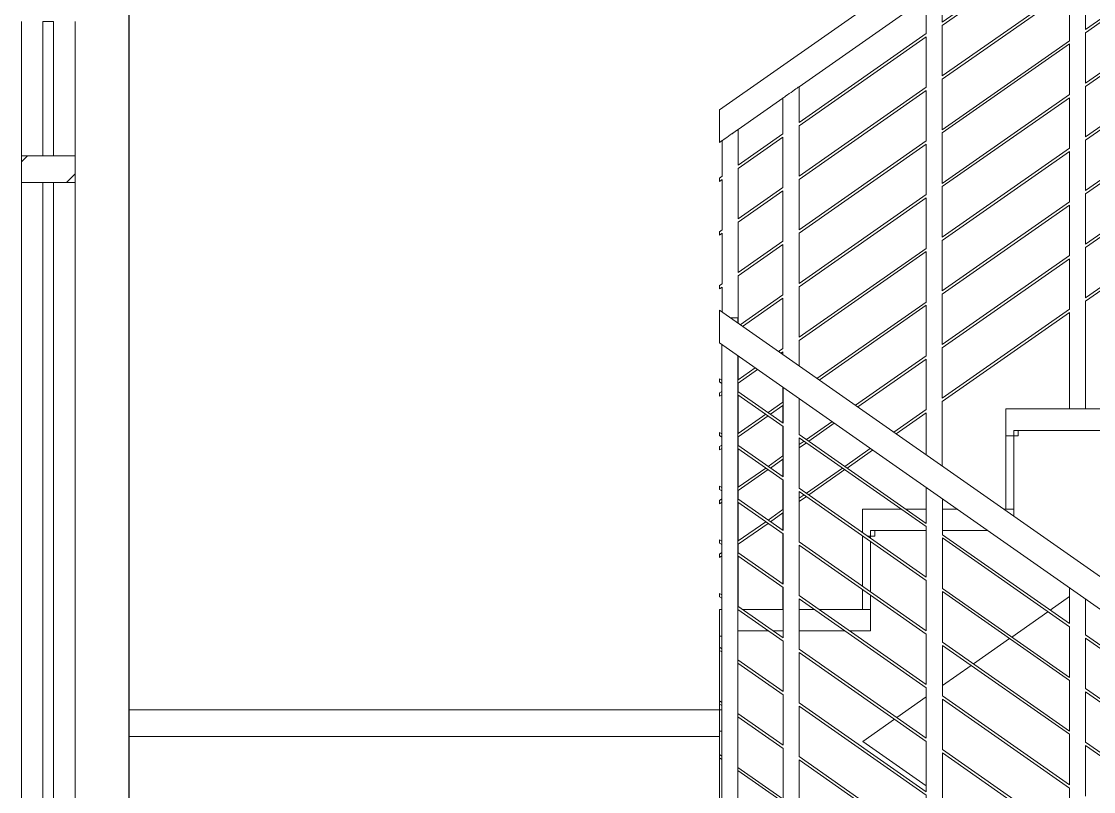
# Model space of a CAD drawing. Header units: metres. Extents: x 42 to 294, y -52 to 32.
# Drawn here: x 231.833 to 233.829, y 7.075 to 8.509 of the extents above; entities that cross this region are included whole.
import ezdxf

# ---------------------------------------------------------------- set-up
doc = ezdxf.new("R2010")
doc.units = ezdxf.units.M
doc.header["$LTSCALE"] = 0.15
for name, color, linetype, lineweight in [('A-FLORHRM', 1, 'Continuous', 9), ('A-FLORSTM', 2, 'Continuous', 9), ('A-WALL', 2, 'Continuous', 30), ('A-WALLCWM', 6, 'Continuous', 9)]:
    doc.layers.add(name, color=color, linetype=linetype, lineweight=lineweight)

# ---------------------------------------------------------------- blocks, each defined once
blk = doc.blocks.new('Escalera - Escaleras-80-Sección  1')
at = {"layer": 'A-FLORSTM'}
for p, q in [((0.1342, 8.2533), (-0.1475, 8.2533)), ((-0.1475, 8.2533), (-0.1475, 8.2033)), ((-0.1325, 8.2133), (-0.1325, 8.0535)), ((-0.1325, 8.2133), (0.1342, 8.2133)), ((0.1342, 8.2133), (-0.1245, 8.2133)), ((-0.1245, 8.2033), (-0.1245, 8.2133)), ((-0.1475, 8.2033), (-0.1475, 8.0667)), ((-0.1325, 8.2033), (-0.1475, 8.2033)), ((-0.1475, 8.2033), (-0.1245, 8.2033)), ((-0.1325, 8.0667), (-0.1325, 8.2033)), ((-0.3421, 8.0667), (-0.4142, 8.0667)), ((-0.4142, 8.0667), (-0.4142, 8.0232)), ((-0.2956, 8.0667), (-0.3334, 8.0667)), ((-0.2385, 8.0667), (-0.2656, 8.0667)), ((-0.1325, 8.0667), (-0.1513, 8.0667)), ((-0.1475, 8.0667), (-0.1325, 8.0667)), ((-0.1325, 8.0667), (-0.1325, 8.0535)), ((-0.3992, 8.0267), (-0.3992, 8.0127)), ((-0.3992, 8.0267), (-0.2956, 8.0267)), ((-0.2956, 8.0267), (-0.3912, 8.0267)), ((-0.3912, 8.0167), (-0.3912, 8.0267)), ((-0.1814, 8.0267), (-0.2656, 8.0267)), ((-0.2656, 8.0267), (-0.1814, 8.0267)), ((-0.4142, 8.0171), (-0.4142, 8.0167)), ((-0.4142, 8.0167), (-0.4142, 7.9232)), ((-0.4136, 8.0167), (-0.4142, 8.0167)), ((-0.4142, 8.0167), (-0.4136, 8.0167)), ((-0.3992, 8.0167), (-0.4048, 8.0167)), ((-0.4048, 8.0167), (-0.3912, 8.0167)), ((-0.3992, 8.0127), (-0.3992, 8.0167)), ((-0.3992, 7.9127), (-0.3992, 8.0066)), ((-0.3992, 8.0066), (-0.3992, 7.9127)), ((-0.4142, 7.9171), (-0.4142, 7.88)), ((-0.3992, 7.88), (-0.3992, 7.9066)), ((-0.3992, 7.9066), (-0.3992, 7.84)), ((-0.0648, 7.8786), (-0.0289, 7.9038)), ((-0.6766, 7.88), (-0.6807, 7.88)), ((-0.6807, 7.88), (-0.6807, 7.83)), ((-0.5623, 7.88), (-0.6382, 7.88)), ((-0.504, 7.88), (-0.5323, 7.88)), ((-0.3992, 7.88), (-0.4953, 7.88)), ((-0.4142, 7.88), (-0.3992, 7.88)), ((-0.3992, 7.88), (-0.3992, 7.84)), ((-0.1362, 7.8286), (-0.0692, 7.8756)), ((-0.6807, 7.83), (-0.6807, 7.8067)), ((-0.6766, 7.83), (-0.6807, 7.83)), ((-0.6807, 7.83), (-0.6766, 7.83)), ((-0.5897, 7.84), (-0.6466, 7.84)), ((-0.6466, 7.84), (-0.5897, 7.84)), ((-0.5623, 7.84), (-0.581, 7.84)), ((-0.581, 7.84), (-0.5623, 7.84)), ((-0.4469, 7.84), (-0.5323, 7.84)), ((-0.5323, 7.84), (-0.4469, 7.84)), ((-0.3992, 7.84), (-0.4382, 7.84)), ((-0.4382, 7.84), (-0.3992, 7.84)), ((-0.2077, 7.7786), (-0.1406, 7.8256)), ((-0.6807, 7.8036), (-0.6807, 7.7067)), ((-0.2656, 7.7381), (-0.212, 7.7756)), ((-0.3505, 7.6786), (-0.2956, 7.7171)), ((-0.6807, 7.6933), (-1.7807, 7.6933)), ((-0.6807, 7.7036), (-0.6807, 7.6933)), ((-0.6807, 7.6933), (-0.6766, 7.6933)), ((-0.6807, 7.6933), (-0.6807, 7.6533)), ((-0.6807, 7.6933), (-0.6766, 7.6933)), ((-0.414, 7.6342), (-0.3549, 7.6756)), ((-0.6766, 7.6533), (-0.6807, 7.6533)), ((-0.6807, 7.6533), (-0.6807, 7.6067)), ((-0.6807, 7.6533), (-0.6766, 7.6533)), ((-0.6807, 7.6433), (-1.7807, 7.6433)), ((-0.6807, 7.6433), (-1.7807, 7.6433)), ((-0.2956, 7.5513), (-0.414, 7.6342)), ((-0.6807, 7.6036), (-0.6807, 7.5067))]:
    blk.add_line(p, q, dxfattribs=at)
blk = doc.blocks.new('Barandilla - 30 mm-3-Sección  1')
at = {"layer": 'A-FLORHRM'}
for p, q in [((-0.5325, 11.6533), (-0.5325, 11.5868)), ((-0.5625, 11.5658), (-0.5625, 11.6323)), ((-0.5325, 11.5807), (-0.5325, 11.4868)), ((-0.5625, 11.4658), (-0.5625, 11.5597)), ((-0.5325, 11.4807), (-0.5325, 11.3868)), ((-0.5625, 11.3658), (-0.5625, 11.4597)), ((-0.5325, 11.3807), (-0.5325, 11.2868)), ((-0.5625, 11.2658), (-0.5625, 11.3597)), ((-0.5325, 11.2807), (-0.5325, 11.1868)), ((-0.5625, 11.1658), (-0.5625, 11.2597)), ((-0.5325, 11.1807), (-0.5325, 11.1335)), ((-0.5625, 11.1545), (-0.5625, 11.1597)), ((-0.5625, 11.0658), (-0.5625, 11.0935)), ((-0.5625, 11.027), (-0.5625, 11.0597)), ((-0.5625, 10.9658), (-0.5625, 11.0209)), ((-0.5625, 10.927), (-0.5625, 10.9597)), ((-0.5625, 10.8658), (-0.5625, 10.9209)), ((-0.5625, 10.827), (-0.5625, 10.8597)), ((-0.5625, 10.727), (-0.5625, 10.8209)), ((-0.5625, 10.68), (-0.5625, 10.7209))]:
    blk.add_line(p, q, dxfattribs=at)
for points in [[(-0.5625, 11.6323), (-0.5621, 11.6326), (-0.561, 11.6333), (-0.5592, 11.6346), (-0.5569, 11.6363), (-0.554, 11.6382), (-0.5508, 11.6405), (-0.5475, 11.6428)], [(-0.5475, 11.6428), (-0.5442, 11.6451), (-0.541, 11.6474), (-0.5382, 11.6494), (-0.5358, 11.651), (-0.534, 11.6523), (-0.5329, 11.653), (-0.5325, 11.6533)]]:
    blk.add_lwpolyline(points, dxfattribs=at)
blk = doc.blocks.new('Barandilla - 30 mm-4-Sección  1')
at = {"layer": 'A-FLORHRM'}
for p, q in [((-0.2658, 11.84), (-0.2658, 11.7734)), ((-0.2958, 11.7524), (-0.2958, 11.819)), ((-0.2658, 11.7673), (-0.2658, 11.6734)), ((-0.2958, 11.6524), (-0.2958, 11.7463)), ((-0.2658, 11.6673), (-0.2658, 11.5734)), ((-0.2958, 11.5524), (-0.2958, 11.6463)), ((-0.2658, 11.5673), (-0.2658, 11.4734)), ((-0.2958, 11.4524), (-0.2958, 11.5463)), ((-0.2658, 11.4673), (-0.2658, 11.3734)), ((-0.2958, 11.3524), (-0.2958, 11.4463)), ((-0.2658, 11.3673), (-0.2658, 11.2734)), ((-0.2958, 11.2524), (-0.2958, 11.3463)), ((-0.2658, 11.2673), (-0.2658, 11.1734)), ((-0.2958, 11.1524), (-0.2958, 11.2463)), ((-0.2658, 11.1673), (-0.2658, 11.0734)), ((-0.2958, 11.0524), (-0.2958, 11.1463)), ((-0.2658, 11.0673), (-0.2658, 10.9468)), ((-0.2958, 10.9678), (-0.2958, 11.0463)), ((-0.2958, 10.8667), (-0.2958, 10.9068))]:
    blk.add_line(p, q, dxfattribs=at)
for points in [[(-0.2808, 11.8295), (-0.2775, 11.8318), (-0.2743, 11.834), (-0.2715, 11.836), (-0.2691, 11.8377), (-0.2673, 11.8389), (-0.2662, 11.8397), (-0.2658, 11.84)], [(-0.2958, 11.819), (-0.2954, 11.8192), (-0.2943, 11.82), (-0.2925, 11.8213), (-0.2902, 11.8229), (-0.2873, 11.8249), (-0.2841, 11.8271), (-0.2808, 11.8295)]]:
    blk.add_lwpolyline(points, dxfattribs=at)
blk = doc.blocks.new('Barandilla - 30 mm-5-Sección  1')
at = {"layer": 'A-FLORHRM'}
for p, q in [((0.0009, 12.0266), (0.0009, 11.9601)), ((-0.0291, 11.9391), (-0.0291, 12.0056)), ((0.0009, 11.954), (0.0009, 11.8601)), ((-0.0291, 11.8391), (-0.0291, 11.933)), ((0.0009, 11.854), (0.0009, 11.7601)), ((-0.0291, 11.7391), (-0.0291, 11.833)), ((0.0009, 11.754), (0.0009, 11.6601)), ((-0.0291, 11.6391), (-0.0291, 11.733)), ((0.0009, 11.654), (0.0009, 11.5601)), ((-0.0291, 11.5391), (-0.0291, 11.633)), ((0.0009, 11.554), (0.0009, 11.4601)), ((-0.0291, 11.4391), (-0.0291, 11.533)), ((0.0009, 11.454), (0.0009, 11.3601)), ((-0.0291, 11.3391), (-0.0291, 11.433)), ((0.0009, 11.354), (0.0009, 11.2601)), ((-0.0291, 11.2391), (-0.0291, 11.333)), ((0.0009, 11.254), (0.0009, 11.0533)), ((-0.0291, 11.0533), (-0.0291, 11.233))]:
    blk.add_line(p, q, dxfattribs=at)
for points in [[(-0.0141, 12.0161), (-0.0108, 12.0185), (-0.0076, 12.0207), (-0.0048, 12.0227), (-0.0024, 12.0243), (-0.0006, 12.0256), (0.0005, 12.0264), (0.0009, 12.0266)], [(-0.0291, 12.0056), (-0.0287, 12.0059), (-0.0276, 12.0067), (-0.0258, 12.0079), (-0.0235, 12.0096), (-0.0206, 12.0116), (-0.0174, 12.0138), (-0.0141, 12.0161)]]:
    blk.add_lwpolyline(points, dxfattribs=at)
blk = doc.blocks.new('Barandilla - 30 mm-9-Sección  1')
at = {"layer": 'A-FLORHRM'}
for p, q in [((-0.6457, 11.574), (-0.6457, 11.5076)), ((-0.6757, 11.4866), (-0.6757, 11.553)), ((-0.6457, 11.5014), (-0.6457, 11.4076)), ((-0.6757, 11.3866), (-0.6757, 11.4804)), ((-0.6457, 11.4014), (-0.6457, 11.3076)), ((-0.6757, 11.2866), (-0.6757, 11.3804)), ((-0.6457, 11.3014), (-0.6457, 11.2127)), ((-0.6757, 11.2337), (-0.6757, 11.2804)), ((-0.6457, 11.1517), (-0.6457, 11.1076)), ((-0.6457, 11.1014), (-0.6457, 11.0852)), ((-0.6457, 11.0791), (-0.6457, 11.0076)), ((-0.6457, 11.0014), (-0.6457, 10.9852)), ((-0.6457, 10.9791), (-0.6457, 10.9076)), ((-0.6457, 10.9014), (-0.6457, 10.8852)), ((-0.6457, 10.8791), (-0.6457, 10.8076)), ((-0.6457, 10.8014), (-0.6457, 10.7852)), ((-0.6457, 10.7791), (-0.6457, 10.6852))]:
    blk.add_line(p, q, dxfattribs=at)
for points in [[(-0.6757, 11.553), (-0.6753, 11.5532), (-0.6742, 11.554), (-0.6724, 11.5553), (-0.67, 11.5569), (-0.6672, 11.5589), (-0.664, 11.5611), (-0.6607, 11.5635)], [(-0.6607, 11.5635), (-0.6573, 11.5658), (-0.6541, 11.568), (-0.6513, 11.57), (-0.6489, 11.5717), (-0.6471, 11.5729), (-0.646, 11.5737), (-0.6457, 11.574)]]:
    blk.add_lwpolyline(points, dxfattribs=at)
blk = doc.blocks.new('Barandilla - Barandilla-81-Sección  1')
at = {"layer": 'A-FLORHRM'}
for p, q in [((0.0791, 9.3424), (-0.6807, 8.8105)), ((-0.0291, 9.1391), (-0.2658, 8.9734)), ((-0.2658, 8.9673), (-0.0291, 9.133)), ((0.2376, 9.1258), (0.0009, 8.9601)), ((0.0009, 8.954), (0.2376, 9.1197)), ((-0.0291, 9.0391), (-0.2658, 8.8734)), ((-0.2658, 8.8673), (-0.0291, 9.033)), ((0.2376, 9.0258), (0.0009, 8.8601)), ((-0.5325, 8.8532), (-0.2958, 9.0189)), ((0.0009, 8.854), (0.2376, 9.0197)), ((-0.2958, 8.9524), (-0.5325, 8.7868)), ((-0.5325, 8.7807), (-0.2958, 8.9463)), ((-0.0291, 8.9391), (-0.2658, 8.7734)), ((-0.2658, 8.7673), (-0.0291, 8.933)), ((0.2376, 8.9258), (0.0009, 8.7601)), ((0.0009, 8.754), (0.2376, 8.9197)), ((-0.2958, 8.8524), (-0.5325, 8.6868)), ((-0.5325, 8.6807), (-0.2958, 8.8463)), ((-0.6458, 8.7739), (-0.5625, 8.8322)), ((-0.0291, 8.8391), (-0.2658, 8.6734)), ((-0.2658, 8.6673), (-0.0291, 8.833)), ((0.2376, 8.8258), (0.0009, 8.6601)), ((0.0009, 8.654), (0.2376, 8.8197)), ((-0.6607, 8.7635), (-0.6571, 8.766)), ((-0.6571, 8.766), (-0.6537, 8.7684)), ((-0.6537, 8.7684), (-0.6507, 8.7704)), ((-0.6507, 8.7704), (-0.6483, 8.7721)), ((-0.6483, 8.7721), (-0.6466, 8.7733)), ((-0.6466, 8.7733), (-0.6458, 8.7739)), ((-0.5625, 8.7658), (-0.6457, 8.7076)), ((-0.6807, 8.7495), (-0.6757, 8.753)), ((-0.6457, 8.7014), (-0.5625, 8.7597)), ((-0.2958, 8.7524), (-0.5325, 8.5868)), ((-0.5325, 8.5807), (-0.2958, 8.7463)), ((-0.0291, 8.7391), (-0.2658, 8.5734)), ((-0.2658, 8.5673), (-0.0291, 8.733)), ((0.2376, 8.7258), (0.0009, 8.5601)), ((0.0009, 8.554), (0.2376, 8.7197)), ((-0.6757, 8.6866), (-0.6807, 8.6831)), ((-0.6807, 8.6769), (-0.6757, 8.6804)), ((-0.5625, 8.6658), (-0.6457, 8.6076)), ((-0.6457, 8.6014), (-0.5625, 8.6597)), ((-0.2958, 8.6524), (-0.5325, 8.4868)), ((-0.5325, 8.4807), (-0.2958, 8.6463)), ((-0.0291, 8.6391), (-0.2658, 8.4734)), ((-0.2658, 8.4673), (-0.0291, 8.633)), ((0.2376, 8.6258), (0.0009, 8.4601)), ((0.0009, 8.454), (0.2376, 8.6197)), ((-0.6757, 8.5866), (-0.6807, 8.5831)), ((-0.6807, 8.5769), (-0.6757, 8.5804)), ((-0.5625, 8.5658), (-0.6457, 8.5076)), ((-0.6457, 8.5014), (-0.5625, 8.5597)), ((-0.2958, 8.5524), (-0.5325, 8.3868)), ((-0.5325, 8.3807), (-0.2958, 8.5463)), ((-0.0291, 8.5391), (-0.2658, 8.3734)), ((-0.2658, 8.3673), (-0.0291, 8.533)), ((-0.6757, 8.4866), (-0.6807, 8.4831)), ((-0.6807, 8.4769), (-0.6757, 8.4804)), ((-0.5625, 8.4658), (-0.642, 8.4101)), ((-0.6376, 8.4071), (-0.5625, 8.4597)), ((-0.2958, 8.4524), (-0.4991, 8.3101)), ((-0.4948, 8.3071), (-0.2958, 8.4463)), ((-0.0291, 8.4391), (-0.2658, 8.2734)), ((-0.2658, 8.2673), (-0.0291, 8.433)), ((-0.5625, 8.3658), (-0.5705, 8.3601)), ((-0.5662, 8.3571), (-0.5625, 8.3597)), ((-0.2958, 8.3524), (-0.4277, 8.2601)), ((-0.4233, 8.2571), (-0.2958, 8.3463)), ((-0.6141, 8.3296), (-0.6457, 8.3076)), ((-0.6457, 8.3014), (-0.6098, 8.3266)), ((-0.6766, 8.2859), (-0.6807, 8.2831)), ((-0.6807, 8.2769), (-0.6766, 8.2798)), ((-0.5625, 8.2658), (-0.5902, 8.2464)), ((-0.5858, 8.2433), (-0.5625, 8.2597)), ((-0.2958, 8.2524), (-0.3563, 8.2101)), ((-0.3519, 8.2071), (-0.2958, 8.2463)), ((-0.5945, 8.2433), (-0.6457, 8.2076)), ((-0.6457, 8.2014), (-0.5902, 8.2403)), ((-0.4713, 8.2296), (-0.5187, 8.1964)), ((-0.5144, 8.1933), (-0.4669, 8.2266)), ((-0.5231, 8.1933), (-0.5323, 8.1869)), ((-0.5323, 8.1808), (-0.5187, 8.1903)), ((-0.6766, 8.1859), (-0.6807, 8.1831)), ((-0.6807, 8.1769), (-0.6766, 8.1798)), ((-0.3999, 8.1796), (-0.4473, 8.1464)), ((-0.4429, 8.1433), (-0.3955, 8.1766)), ((-0.5625, 8.1658), (-0.5902, 8.1464)), ((-0.5858, 8.1433), (-0.5625, 8.1597)), ((-0.5945, 8.1433), (-0.6457, 8.1076)), ((-0.6457, 8.1014), (-0.5902, 8.1403)), ((-0.4517, 8.1433), (-0.5187, 8.0964)), ((-0.5144, 8.0933), (-0.4473, 8.1403)), ((-0.5231, 8.0933), (-0.5323, 8.0869)), ((-0.5323, 8.0808), (-0.5187, 8.0903)), ((-0.6766, 8.0859), (-0.6807, 8.0831)), ((-0.6807, 8.0769), (-0.6766, 8.0798)), ((-0.5625, 8.0658), (-0.5902, 8.0464)), ((-0.5858, 8.0433), (-0.5625, 8.0597)), ((-0.5945, 8.0433), (-0.6457, 8.0076)), ((-0.6457, 8.0014), (-0.5902, 8.0403)), ((-0.6766, 7.9859), (-0.6807, 7.9831)), ((-0.6807, 7.9769), (-0.6766, 7.9798))]:
    blk.add_line(p, q, dxfattribs=at)
for points in [[(-0.6807, 8.78), (-0.6807, 8.7879), (-0.6807, 8.7953), (-0.6807, 8.8016), (-0.6807, 8.8064), (-0.6807, 8.8095), (-0.6807, 8.8105)], [(-0.6807, 8.7495), (-0.6807, 8.7505), (-0.6807, 8.7536), (-0.6807, 8.7584), (-0.6807, 8.7647), (-0.6807, 8.7721), (-0.6807, 8.78)], [(-0.6807, 8.68), (-0.6807, 8.6808), (-0.6807, 8.6815), (-0.6807, 8.6822), (-0.6807, 8.6826), (-0.6807, 8.6829), (-0.6807, 8.6831)], [(-0.6807, 8.6769), (-0.6807, 8.6771), (-0.6807, 8.6774), (-0.6807, 8.6778), (-0.6807, 8.6785), (-0.6807, 8.6792), (-0.6807, 8.68)], [(-0.6807, 8.58), (-0.6807, 8.5808), (-0.6807, 8.5815), (-0.6807, 8.5822), (-0.6807, 8.5826), (-0.6807, 8.5829), (-0.6807, 8.5831)], [(-0.6807, 8.5769), (-0.6807, 8.5771), (-0.6807, 8.5774), (-0.6807, 8.5778), (-0.6807, 8.5785), (-0.6807, 8.5792), (-0.6807, 8.58)], [(-0.6807, 8.48), (-0.6807, 8.4808), (-0.6807, 8.4815), (-0.6807, 8.4822), (-0.6807, 8.4826), (-0.6807, 8.4829), (-0.6807, 8.4831)], [(-0.6807, 8.4769), (-0.6807, 8.4771), (-0.6807, 8.4774), (-0.6807, 8.4778), (-0.6807, 8.4785), (-0.6807, 8.4792), (-0.6807, 8.48)], [(-0.6807, 8.28), (-0.6807, 8.2808), (-0.6807, 8.2815), (-0.6807, 8.2822), (-0.6807, 8.2826), (-0.6807, 8.2829), (-0.6807, 8.2831)], [(-0.6807, 8.2769), (-0.6807, 8.2771), (-0.6807, 8.2774), (-0.6807, 8.2778), (-0.6807, 8.2785), (-0.6807, 8.2792), (-0.6807, 8.28)], [(-0.6807, 8.18), (-0.6807, 8.1808), (-0.6807, 8.1815), (-0.6807, 8.1822), (-0.6807, 8.1826), (-0.6807, 8.1829), (-0.6807, 8.1831)], [(-0.6807, 8.1769), (-0.6807, 8.1771), (-0.6807, 8.1774), (-0.6807, 8.1778), (-0.6807, 8.1785), (-0.6807, 8.1792), (-0.6807, 8.18)], [(-0.6807, 8.08), (-0.6807, 8.0808), (-0.6807, 8.0815), (-0.6807, 8.0822), (-0.6807, 8.0826), (-0.6807, 8.0829), (-0.6807, 8.0831)], [(-0.6807, 8.0769), (-0.6807, 8.0771), (-0.6807, 8.0774), (-0.6807, 8.0778), (-0.6807, 8.0785), (-0.6807, 8.0792), (-0.6807, 8.08)], [(-0.6807, 7.98), (-0.6807, 7.9808), (-0.6807, 7.9815), (-0.6807, 7.9822), (-0.6807, 7.9826), (-0.6807, 7.9829), (-0.6807, 7.9831)], [(-0.6807, 7.9769), (-0.6807, 7.9771), (-0.6807, 7.9774), (-0.6807, 7.9778), (-0.6807, 7.9785), (-0.6807, 7.9792), (-0.6807, 7.98)]]:
    blk.add_lwpolyline(points, dxfattribs=at)
for name in ['Barandilla - 30 mm-5-Sección  1', 'Barandilla - 30 mm-4-Sección  1', 'Barandilla - 30 mm-3-Sección  1', 'Barandilla - 30 mm-9-Sección  1']:
    blk.add_blockref(name, (0, -2.8), dxfattribs=at)
blk = doc.blocks.new('Barandilla - 30 mm-24-Sección  1')
at = {"layer": 'A-FLORHRM'}
for p, q in [((-0.0289, 10.6535), (-0.0289, 10.7199)), ((0.0011, 10.6989), (0.0011, 10.6325)), ((-0.0289, 10.5535), (-0.0289, 10.6474)), ((0.0011, 10.6264), (0.0011, 10.5325)), ((-0.0289, 10.4535), (-0.0289, 10.5474)), ((0.0011, 10.5264), (0.0011, 10.4325)), ((-0.0289, 10.3535), (-0.0289, 10.4474)), ((0.0011, 10.4264), (0.0011, 10.3325)), ((-0.0289, 10.2535), (-0.0289, 10.3474)), ((0.0011, 10.3264), (0.0011, 10.2325)), ((-0.0289, 10.1535), (-0.0289, 10.2474)), ((0.0011, 10.2264), (0.0011, 10.1325)), ((-0.0289, 10.0535), (-0.0289, 10.1474)), ((0.0011, 10.1264), (0.0011, 10.0325)), ((-0.0289, 9.9535), (-0.0289, 10.0474)), ((0.0011, 10.0264), (0.0011, 9.9325)), ((-0.0289, 9.7467), (-0.0289, 9.9474)), ((0.0011, 9.9264), (0.0011, 9.7467))]:
    blk.add_line(p, q, dxfattribs=at)
blk = doc.blocks.new('Barandilla - 30 mm-25-Sección  1')
at = {"layer": 'A-FLORHRM'}
for p, q in [((-0.2956, 10.8402), (-0.2956, 10.9066)), ((-0.2656, 10.8856), (-0.2656, 10.8192)), ((-0.2956, 10.7402), (-0.2956, 10.8341)), ((-0.2656, 10.8131), (-0.2656, 10.7192)), ((-0.2956, 10.6402), (-0.2956, 10.7341)), ((-0.2656, 10.7131), (-0.2656, 10.6192)), ((-0.2956, 10.5402), (-0.2956, 10.6341)), ((-0.2656, 10.6131), (-0.2656, 10.5192)), ((-0.2956, 10.4402), (-0.2956, 10.5341)), ((-0.2656, 10.5131), (-0.2656, 10.4192)), ((-0.2956, 10.3402), (-0.2956, 10.4341)), ((-0.2656, 10.4131), (-0.2656, 10.3192)), ((-0.2956, 10.2402), (-0.2956, 10.3341)), ((-0.2656, 10.3131), (-0.2656, 10.2192)), ((-0.2956, 10.1402), (-0.2956, 10.2341)), ((-0.2656, 10.2131), (-0.2656, 10.1192)), ((-0.2956, 9.9333), (-0.2956, 10.1341)), ((-0.2656, 10.1131), (-0.2656, 9.9333))]:
    blk.add_line(p, q, dxfattribs=at)
blk = doc.blocks.new('Barandilla - 30 mm-26-Sección  1')
at = {"layer": 'A-FLORHRM'}
for p, q in [((-0.5623, 11.0269), (-0.5623, 11.0933)), ((-0.5323, 11.0723), (-0.5323, 11.0059)), ((-0.5623, 10.9269), (-0.5623, 11.0208)), ((-0.5323, 10.9998), (-0.5323, 10.9059)), ((-0.5623, 10.8269), (-0.5623, 10.9208)), ((-0.5323, 10.8998), (-0.5323, 10.8059)), ((-0.5623, 10.7269), (-0.5623, 10.8208)), ((-0.5323, 10.7998), (-0.5323, 10.7059)), ((-0.5623, 10.6269), (-0.5623, 10.7208)), ((-0.5323, 10.6998), (-0.5323, 10.6059)), ((-0.5623, 10.5269), (-0.5623, 10.6208)), ((-0.5323, 10.5998), (-0.5323, 10.5059)), ((-0.5623, 10.4269), (-0.5623, 10.5208)), ((-0.5323, 10.4998), (-0.5323, 10.4059)), ((-0.5623, 10.3269), (-0.5623, 10.4208)), ((-0.5323, 10.3998), (-0.5323, 10.3059)), ((-0.5623, 10.12), (-0.5623, 10.3208)), ((-0.5323, 10.2998), (-0.5323, 10.12))]:
    blk.add_line(p, q, dxfattribs=at)
blk.add_lwpolyline([(-0.5623, 11.0933), (-0.5623, 11.0933), (-0.5622, 11.0933)], dxfattribs=at)
blk = doc.blocks.new('Barandilla - 30 mm-0-Sección  1')
at = {"layer": 'A-FLORHRM'}
for p, q in [((-0.6466, 11.2227), (-0.6599, 11.2227)), ((-0.6466, 11.2134), (-0.6466, 11.2227)), ((-0.6766, 10.12), (-0.6766, 11.1734)), ((-0.6466, 10.12), (-0.6466, 11.1524))]:
    blk.add_line(p, q, dxfattribs=at)
blk = doc.blocks.new('Barandilla - Barandilla-90-Sección  1')
at = {"layer": 'A-FLORHRM'}
for p, q in [((0.9193, 7.3172), (-0.6807, 8.4372)), ((-0.6807, 8.3762), (0.9193, 7.2562)), ((-0.6766, 8.3069), (-0.6807, 8.3097)), ((-0.6807, 8.3036), (-0.6766, 8.3008)), ((-0.5623, 8.2269), (-0.6466, 8.2859)), ((-0.6466, 8.2798), (-0.5623, 8.2208)), ((-0.6766, 8.2069), (-0.6807, 8.2097)), ((-0.6807, 8.2036), (-0.6766, 8.2008)), ((-0.2956, 8.0402), (-0.5323, 8.2059)), ((-0.5323, 8.1998), (-0.2956, 8.0341)), ((-0.5623, 8.1269), (-0.6466, 8.1859)), ((-0.6466, 8.1798), (-0.5623, 8.1208)), ((-0.6766, 8.1069), (-0.6807, 8.1097)), ((-0.6807, 8.1036), (-0.6766, 8.1008)), ((-0.2956, 7.9402), (-0.5323, 8.1059)), ((-0.5323, 8.0998), (-0.2956, 7.9341)), ((-0.5623, 8.0269), (-0.6466, 8.0859)), ((-0.6466, 8.0798), (-0.5623, 8.0208)), ((-0.6766, 8.0069), (-0.6807, 8.0097)), ((-0.0289, 7.8535), (-0.2656, 8.0192)), ((-0.2656, 8.0131), (-0.0289, 7.8474)), ((-0.6807, 8.0036), (-0.6766, 8.0008)), ((-0.2956, 7.8402), (-0.5323, 8.0059)), ((-0.5323, 7.9998), (-0.2956, 7.8341)), ((-0.5623, 7.9269), (-0.6466, 7.9859)), ((-0.6466, 7.9798), (-0.5623, 7.9208)), ((-0.6766, 7.9069), (-0.6807, 7.9097)), ((-0.0289, 7.7535), (-0.2656, 7.9192)), ((-0.2656, 7.9131), (-0.0289, 7.7474)), ((-0.6807, 7.9036), (-0.6766, 7.9008)), ((-0.2956, 7.7402), (-0.5323, 7.9059)), ((-0.5323, 7.8998), (-0.2956, 7.7341)), ((-0.5623, 7.8269), (-0.6466, 7.8859)), ((-0.6466, 7.8798), (-0.5623, 7.8208)), ((0.2378, 7.6668), (0.0011, 7.8325)), ((-0.6766, 7.8069), (-0.6807, 7.8097)), ((-0.0289, 7.6535), (-0.2656, 7.8192)), ((-0.2656, 7.8131), (-0.0289, 7.6474)), ((0.0011, 7.8264), (0.2378, 7.6607)), ((-0.6807, 7.8036), (-0.6766, 7.8008)), ((-0.2956, 7.6402), (-0.5323, 7.8059)), ((-0.5323, 7.7998), (-0.2956, 7.6341)), ((-0.5623, 7.7269), (-0.6466, 7.7859)), ((-0.6466, 7.7798), (-0.5623, 7.7208)), ((0.2378, 7.5668), (0.0011, 7.7325)), ((-0.6766, 7.7069), (-0.6807, 7.7097)), ((-0.0289, 7.5535), (-0.2656, 7.7192)), ((-0.2656, 7.7131), (-0.0289, 7.5474)), ((0.0011, 7.7264), (0.2378, 7.5607)), ((-0.6807, 7.7036), (-0.6766, 7.7008)), ((-0.2956, 7.5402), (-0.5323, 7.7059)), ((-0.5323, 7.6998), (-0.2956, 7.5341)), ((-0.5623, 7.6269), (-0.6466, 7.6859)), ((-0.6466, 7.6798), (-0.5623, 7.6208)), ((0.2378, 7.4668), (0.0011, 7.6325)), ((-0.6766, 7.6069), (-0.6807, 7.6097)), ((-0.0289, 7.4535), (-0.2656, 7.6192)), ((-0.2656, 7.6131), (-0.0289, 7.4474)), ((0.0011, 7.6264), (0.2378, 7.4607)), ((-0.6807, 7.6036), (-0.6766, 7.6008)), ((-0.2956, 7.4402), (-0.5323, 7.6059)), ((-0.5323, 7.5998), (-0.2956, 7.4341)), ((-0.5623, 7.5269), (-0.6466, 7.5859)), ((-0.6466, 7.5798), (-0.5623, 7.5208))]:
    blk.add_line(p, q, dxfattribs=at)
for points in [[(-0.6807, 8.4067), (-0.6807, 8.4146), (-0.6807, 8.422), (-0.6807, 8.4283), (-0.6807, 8.4331), (-0.6807, 8.4362), (-0.6807, 8.4372)], [(-0.6807, 8.3762), (-0.6807, 8.3769), (-0.6807, 8.3792), (-0.6807, 8.3828), (-0.6807, 8.3877), (-0.6807, 8.3934), (-0.6807, 8.3999), (-0.6807, 8.4067)], [(-0.6807, 8.3067), (-0.6807, 8.3075), (-0.6807, 8.3082), (-0.6807, 8.3089), (-0.6807, 8.3093), (-0.6807, 8.3096), (-0.6807, 8.3097)], [(-0.6807, 8.3036), (-0.6807, 8.3037), (-0.6807, 8.3039), (-0.6807, 8.3043), (-0.6807, 8.3048), (-0.6807, 8.3054), (-0.6807, 8.306), (-0.6807, 8.3067)], [(-0.6807, 8.2067), (-0.6807, 8.2075), (-0.6807, 8.2082), (-0.6807, 8.2089), (-0.6807, 8.2093), (-0.6807, 8.2096), (-0.6807, 8.2097)], [(-0.6807, 8.2036), (-0.6807, 8.2037), (-0.6807, 8.2039), (-0.6807, 8.2043), (-0.6807, 8.2048), (-0.6807, 8.2054), (-0.6807, 8.206), (-0.6807, 8.2067)], [(-0.6807, 8.1067), (-0.6807, 8.1075), (-0.6807, 8.1082), (-0.6807, 8.1089), (-0.6807, 8.1093), (-0.6807, 8.1096), (-0.6807, 8.1097)], [(-0.6807, 8.1036), (-0.6807, 8.1037), (-0.6807, 8.1039), (-0.6807, 8.1043), (-0.6807, 8.1048), (-0.6807, 8.1054), (-0.6807, 8.106), (-0.6807, 8.1067)], [(-0.6807, 8.0067), (-0.6807, 8.0075), (-0.6807, 8.0082), (-0.6807, 8.0089), (-0.6807, 8.0093), (-0.6807, 8.0096), (-0.6807, 8.0097)], [(-0.6807, 8.0036), (-0.6807, 8.0037), (-0.6807, 8.0039), (-0.6807, 8.0043), (-0.6807, 8.0048), (-0.6807, 8.0054), (-0.6807, 8.006), (-0.6807, 8.0067)], [(-0.6807, 7.9067), (-0.6807, 7.9075), (-0.6807, 7.9082), (-0.6807, 7.9089), (-0.6807, 7.9093), (-0.6807, 7.9096), (-0.6807, 7.9097)], [(-0.6807, 7.9036), (-0.6807, 7.9037), (-0.6807, 7.9039), (-0.6807, 7.9043), (-0.6807, 7.9048), (-0.6807, 7.9054), (-0.6807, 7.906), (-0.6807, 7.9067)], [(-0.6807, 7.8067), (-0.6807, 7.8075), (-0.6807, 7.8082), (-0.6807, 7.8089), (-0.6807, 7.8093), (-0.6807, 7.8096), (-0.6807, 7.8097)], [(-0.6807, 7.8036), (-0.6807, 7.8037), (-0.6807, 7.8039), (-0.6807, 7.8043), (-0.6807, 7.8048), (-0.6807, 7.8054), (-0.6807, 7.806), (-0.6807, 7.8067)], [(-0.6807, 7.7067), (-0.6807, 7.7075), (-0.6807, 7.7082), (-0.6807, 7.7089), (-0.6807, 7.7093), (-0.6807, 7.7096), (-0.6807, 7.7097)], [(-0.6807, 7.7036), (-0.6807, 7.7037), (-0.6807, 7.7039), (-0.6807, 7.7043), (-0.6807, 7.7048), (-0.6807, 7.7054), (-0.6807, 7.706), (-0.6807, 7.7067)], [(-0.6807, 7.6067), (-0.6807, 7.6075), (-0.6807, 7.6082), (-0.6807, 7.6089), (-0.6807, 7.6093), (-0.6807, 7.6096), (-0.6807, 7.6097)], [(-0.6807, 7.6036), (-0.6807, 7.6037), (-0.6807, 7.6039), (-0.6807, 7.6043), (-0.6807, 7.6048), (-0.6807, 7.6054), (-0.6807, 7.606), (-0.6807, 7.6067)]]:
    blk.add_lwpolyline(points, dxfattribs=at)
for name in ['Barandilla - 30 mm-0-Sección  1', 'Barandilla - 30 mm-26-Sección  1', 'Barandilla - 30 mm-25-Sección  1', 'Barandilla - 30 mm-24-Sección  1']:
    blk.add_blockref(name, (0, -2.8), dxfattribs=at)
blk = doc.blocks.new('Panel de sistema - Acristalado-82-Sección  1')
at = {"layer": 'A-WALLCWM'}
for p, q in [((-1.9407, 8.975), (-1.9407, 8.725)), ((-1.9207, 8.975), (-1.9407, 8.975)), ((-1.9207, 8.725), (-1.9207, 8.975)), ((-1.9407, 8.725), (-1.9207, 8.725))]:
    blk.add_line(p, q, dxfattribs=at)
blk = doc.blocks.new('Panel de sistema - Acristalado-83-Sección  1')
at = {"layer": 'A-WALLCWM'}
for p, q in [((-1.9407, 8.675), (-1.9407, 6.225)), ((-1.9207, 8.675), (-1.9407, 8.675)), ((-1.9207, 6.225), (-1.9207, 8.675))]:
    blk.add_line(p, q, dxfattribs=at)
blk = doc.blocks.new('Montante rectangular - Montante rectangular - 5x10 cm Aluminio-89-Sección  1')
at = {"layer": 'A-WALLCWM'}
for p, q in [((-1.9807, 11.475), (-1.9807, 9.025)), ((-1.8807, 11.475), (-1.8807, 9.025))]:
    blk.add_line(p, q, dxfattribs=at)
blk = doc.blocks.new('Montante rectangular - Montante rectangular - 5x10 cm Aluminio-88-Sección  1')
at = {"layer": 'A-WALLCWM'}
for p, q in [((-1.9807, 17.375), (-1.9807, 17.125)), ((-1.8807, 17.375), (-1.8807, 17.125))]:
    blk.add_line(p, q, dxfattribs=at)
blk = doc.blocks.new('Montante rectangular - Montante rectangular - 5x10 cm Aluminio-98-Sección  1')
at = {"layer": 'A-WALLCWM'}
h = blk.add_hatch(dxfattribs=at)
h.set_pattern_fill('FP1_32', color=256, style=0, pattern_type=2)
h.set_pattern_definition([(45, (-1.911, 8.613), (-0.25173, 0.25173), []), (45, (-1.911, 8.994), (-0.25173, 0.25173), [])])
h.paths.add_polyline_path([(-1.9807, 8.725), (-1.9807, 8.675), (-1.8807, 8.675), (-1.8807, 8.725)], flags=0)
at = {"layer": 'A-WALLCWM', "lineweight": 13}
for p, q in [((-1.9807, 8.725), (-1.9807, 8.675)), ((-1.8807, 8.725), (-1.9807, 8.725)), ((-1.8807, 8.675), (-1.8807, 8.725)), ((-1.9807, 8.675), (-1.8807, 8.675))]:
    blk.add_line(p, q, dxfattribs=at)

msp = doc.modelspace()

# ---------------------------------------------------------------- linework, layer by layer
at = {"layer": 'A-WALL'}
msp.add_line((232.0327, 9.6696), (232.0327, 7.0408), dxfattribs=at)

# ---------------------------------------------------------------- block references
at = {"layer": 'A-FLORHRM'}
for name in ['Barandilla - Barandilla-81-Sección  1', 'Barandilla - Barandilla-90-Sección  1']:
    msp.add_blockref(name, (233.8134, -0.4658), dxfattribs=at)
at = {"layer": 'A-FLORSTM'}
msp.add_blockref('Escalera - Escaleras-80-Sección  1', (233.8134, -0.4658), dxfattribs=at)
at = {"layer": 'A-WALLCWM'}
for name, p in [('Montante rectangular - Montante rectangular - 5x10 cm Aluminio-88-Sección  1', (233.8134, -8.8658)), ('Panel de sistema - Acristalado-82-Sección  1', (233.8134, -0.4658)), ('Montante rectangular - Montante rectangular - 5x10 cm Aluminio-98-Sección  1', (233.8134, -0.4658)), ('Montante rectangular - Montante rectangular - 5x10 cm Aluminio-89-Sección  1', (233.8134, -3.2658)), ('Panel de sistema - Acristalado-83-Sección  1', (233.8134, -0.4658))]:
    msp.add_blockref(name, p, dxfattribs=at)

doc.saveas('drawing.dxf')
